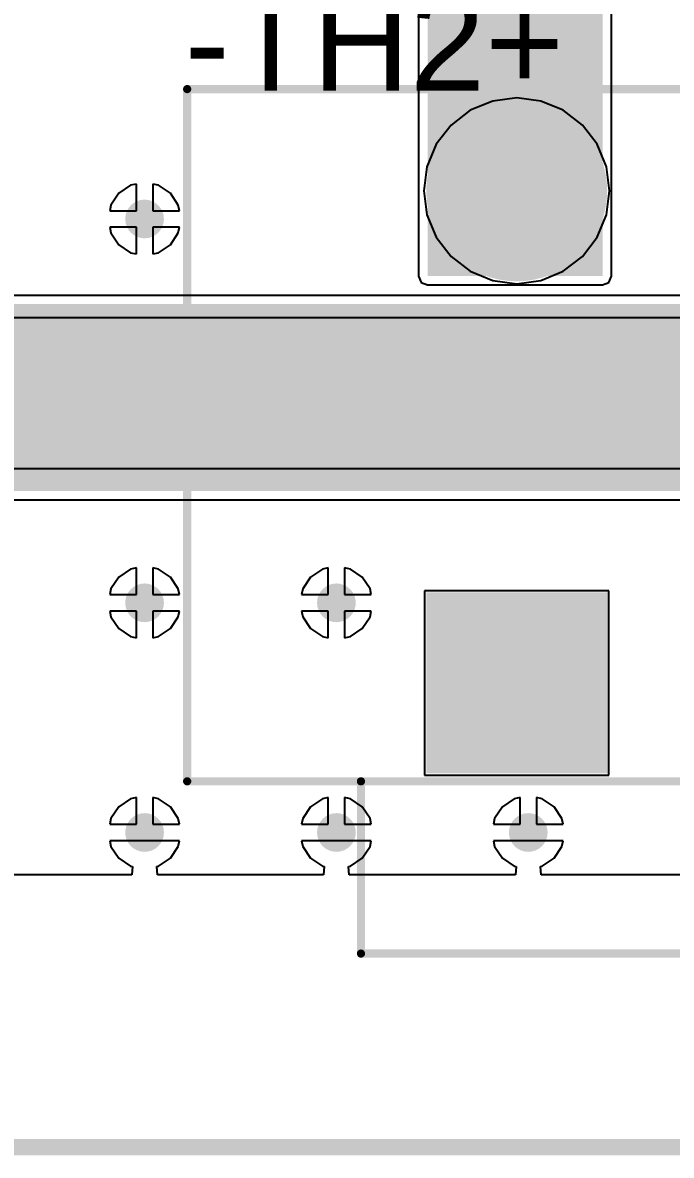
# Model space of a CAD drawing. Header units: millimetres. Extents: x -0.26 to 4.68, y -0.29 to 2.93.
# Drawn here: x 2.635 to 3.03, y -0.237 to 0.453 of the extents above; entities that cross this region are included whole.
import ezdxf

# ---------------------------------------------------------------- set-up
doc = ezdxf.new("R2010")
doc.units = ezdxf.units.MM
doc.header["$MEASUREMENT"] = 0
for name, color, linetype in [('BottomLayer', 5, 'Continuous'), ('BottomSolder', 6, 'Continuous'), ('Mechanical1', 6, 'Continuous'), ('MultiLayer', 9, 'Continuous'), ('PadHoleLayer', 156, 'Continuous'), ('TopLayer', 1, 'Continuous'), ('TopOverlay', 2, 'Continuous'), ('TopSolder', 216, 'Continuous'), ('ViaHoleLayer', 16, 'Continuous')]:
    doc.layers.add(name, color=color, linetype=linetype)
doc.styles.add('Arial', font='arial.ttf', dxfattribs={"height": 0.2})

# ---------------------------------------------------------------- blocks, each defined once
blk = doc.blocks.new('HA0200500000G_10')
at = {"layer": 'BottomLayer'}
h = blk.add_hatch(color=5, dxfattribs=at)
edge = h.paths.add_edge_path()
edge.add_arc((-0.1, 0.15), 0.05118, 0, 360)
h = blk.add_hatch(color=5, dxfattribs=at)
edge = h.paths.add_edge_path()
edge.add_arc((0.1, 0.15), 0.05118, 0, 360)
blk.add_hatch(color=5, dxfattribs=at).paths.add_polyline_path([(-0.15118, -0.09882), (-0.04882, -0.09882), (-0.04882, -0.20118), (-0.15118, -0.20118)])
h = blk.add_hatch(color=5, dxfattribs=at)
edge = h.paths.add_edge_path()
edge.add_arc((0.1, -0.15), 0.05118, 0, 360)
at = {"layer": 'BottomSolder'}
h = blk.add_hatch(color=6, dxfattribs=at)
edge = h.paths.add_edge_path()
edge.add_arc((-0.1, 0.15), 0.05518, 0, 360)
h = blk.add_hatch(color=6, dxfattribs=at)
edge = h.paths.add_edge_path()
edge.add_arc((0.1, 0.15), 0.05518, 0, 360)
blk.add_hatch(color=6, dxfattribs=at).paths.add_polyline_path([(-0.15518, -0.09482), (-0.04482, -0.09482), (-0.04482, -0.20518), (-0.15518, -0.20518)])
h = blk.add_hatch(color=6, dxfattribs=at)
edge = h.paths.add_edge_path()
edge.add_arc((0.1, -0.15), 0.05518, 0, 360)
at = {"layer": 'MultiLayer'}
h = blk.add_hatch(color=9, dxfattribs=at)
edge = h.paths.add_edge_path()
edge.add_arc((-0.1, 0.15), 0.05118, 0, 360)
h = blk.add_hatch(color=9, dxfattribs=at)
edge = h.paths.add_edge_path()
edge.add_arc((0.1, 0.15), 0.05118, 0, 360)
blk.add_hatch(color=9, dxfattribs=at).paths.add_polyline_path([(-0.15118, -0.09882), (-0.04882, -0.09882), (-0.04882, -0.20118), (-0.15118, -0.20118)])
h = blk.add_hatch(color=9, dxfattribs=at)
edge = h.paths.add_edge_path()
edge.add_arc((0.1, -0.15), 0.05118, 0, 360)
at = {"layer": 'PadHoleLayer'}
h = blk.add_hatch(color=156, dxfattribs=at)
edge = h.paths.add_edge_path()
edge.add_arc((-0.1, 0.15), 0.02559, 0, 360)
h = blk.add_hatch(color=156, dxfattribs=at)
edge = h.paths.add_edge_path()
edge.add_arc((0.1, 0.15), 0.02559, 0, 360)
h = blk.add_hatch(color=156, dxfattribs=at)
edge = h.paths.add_edge_path()
edge.add_arc((-0.1, -0.15), 0.02559, 0, 360)
h = blk.add_hatch(color=156, dxfattribs=at)
edge = h.paths.add_edge_path()
edge.add_arc((0.1, -0.15), 0.02559, 0, 360)
at = {"layer": 'TopLayer'}
h = blk.add_hatch(color=1, dxfattribs=at)
edge = h.paths.add_edge_path()
edge.add_arc((-0.1, 0.15), 0.05118, 0, 360)
h = blk.add_hatch(color=1, dxfattribs=at)
edge = h.paths.add_edge_path()
edge.add_arc((0.1, 0.15), 0.05118, 0, 360)
blk.add_hatch(color=1, dxfattribs=at).paths.add_polyline_path([(-0.15118, -0.09882), (-0.04882, -0.09882), (-0.04882, -0.20118), (-0.15118, -0.20118)])
h = blk.add_hatch(color=1, dxfattribs=at)
edge = h.paths.add_edge_path()
edge.add_arc((0.1, -0.15), 0.05118, 0, 360)
at = {"layer": 'TopSolder'}
h = blk.add_hatch(color=216, dxfattribs=at)
edge = h.paths.add_edge_path()
edge.add_arc((-0.1, 0.15), 0.05518, 0, 360)
h = blk.add_hatch(color=216, dxfattribs=at)
edge = h.paths.add_edge_path()
edge.add_arc((0.1, 0.15), 0.05518, 0, 360)
blk.add_hatch(color=216, dxfattribs=at).paths.add_polyline_path([(-0.15518, -0.09482), (-0.04482, -0.09482), (-0.04482, -0.20518), (-0.15518, -0.20518)])
h = blk.add_hatch(color=216, dxfattribs=at)
edge = h.paths.add_edge_path()
edge.add_arc((0.1, -0.15), 0.05518, 0, 360)
at = {"layer": 'TopOverlay', "const_width": 0.005}
for points in [[(-0.301, 0.212), (0.203, 0.212)], [(-0.301, -0.21), (-0.301, 0.212)], [(0.203, -0.315), (0.203, 0.212)], [(-0.301, -0.21), (-0.195, -0.21)], [(-0.195, -0.21), (0.203, -0.21)], [(-0.195, -0.315), (-0.195, -0.21)], [(-0.195, -0.315), (0.203, -0.315)]]:
    blk.add_lwpolyline(points, dxfattribs=at)
at = {"layer": 'TopOverlay', "const_width": 0.0025}
for points in [[(-0.30225, 0.212, 1), (-0.29975, 0.212, 1)], [(-0.30225, 0.212, 1), (-0.29975, 0.212, 1)], [(0.20175, 0.212, 1), (0.20425, 0.212, 1)], [(0.20175, 0.212, 1), (0.20425, 0.212, 1)], [(-0.30225, -0.21, 1), (-0.29975, -0.21, 1)], [(-0.30225, -0.21, 1), (-0.29975, -0.21, 1)], [(-0.19625, -0.21, 1), (-0.19375, -0.21, 1)], [(-0.19625, -0.21, 1), (-0.19375, -0.21, 1)], [(-0.19625, -0.21, 1), (-0.19375, -0.21, 1)], [(0.20175, -0.21, 1), (0.20425, -0.21, 1)], [(-0.19625, -0.315, 1), (-0.19375, -0.315, 1)], [(-0.19625, -0.315, 1), (-0.19375, -0.315, 1)], [(0.20175, -0.315, 1), (0.20425, -0.315, 1)], [(0.20175, -0.315, 1), (0.20425, -0.315, 1)]]:
    blk.add_lwpolyline(points, format="xyb", close=True, dxfattribs=at)

msp = doc.modelspace()

# ---------------------------------------------------------------- hatches: boundary and pattern name
at = {"layer": 'BottomLayer'}
h = msp.add_hatch(color=5, dxfattribs=at)
edge = h.paths.add_edge_path()
edge.add_arc((2.70905, 0.33377), 0.01181, 0, 360)
h = msp.add_hatch(color=5, dxfattribs=at)
edge = h.paths.add_edge_path()
edge.add_arc((2.70905, 0.09977), 0.01181, 0, 360)
h = msp.add_hatch(color=5, dxfattribs=at)
edge = h.paths.add_edge_path()
edge.add_arc((2.82605, 0.09977), 0.01181, 0, 360)
h = msp.add_hatch(color=5, dxfattribs=at)
edge = h.paths.add_edge_path()
edge.add_arc((2.70905, -0.04023), 0.01181, 0, 360)
h = msp.add_hatch(color=5, dxfattribs=at)
edge = h.paths.add_edge_path()
edge.add_arc((2.82605, -0.04023), 0.01181, 0, 360)
h = msp.add_hatch(color=5, dxfattribs=at)
edge = h.paths.add_edge_path()
edge.add_arc((2.94305, -0.04023), 0.01181, 0, 360)
at = {"layer": 'BottomSolder'}
h = msp.add_hatch(color=6, dxfattribs=at)
edge = h.paths.add_edge_path()
edge.add_arc((2.70905, 0.33377), 0.00591, 0, 360)
h = msp.add_hatch(color=6, dxfattribs=at)
edge = h.paths.add_edge_path()
edge.add_arc((2.70905, 0.09977), 0.00591, 0, 360)
h = msp.add_hatch(color=6, dxfattribs=at)
edge = h.paths.add_edge_path()
edge.add_arc((2.82605, 0.09977), 0.00591, 0, 360)
h = msp.add_hatch(color=6, dxfattribs=at)
edge = h.paths.add_edge_path()
edge.add_arc((2.70905, -0.04023), 0.00591, 0, 360)
h = msp.add_hatch(color=6, dxfattribs=at)
edge = h.paths.add_edge_path()
edge.add_arc((2.82605, -0.04023), 0.00591, 0, 360)
h = msp.add_hatch(color=6, dxfattribs=at)
edge = h.paths.add_edge_path()
edge.add_arc((2.94305, -0.04023), 0.00591, 0, 360)
at = {"layer": 'TopLayer'}
for points in [[(2.98842, 0.54695), (2.88162, 0.54695), (2.88162, 0.29895), (2.98842, 0.29895)], [(2.98842, 0.40595), (2.96342, 0.40595), (2.96342, 0.29895), (2.98842, 0.29895)]]:
    msp.add_hatch(color=1, dxfattribs=at).paths.add_polyline_path(points)
h = msp.add_hatch(color=1, dxfattribs=at)
edge = h.paths.add_edge_path()
edge.add_arc((2.70905, 0.33377), 0.01181, 0, 360)
h = msp.add_hatch(color=1, dxfattribs=at)
edge = h.paths.add_edge_path()
edge.add_arc((2.70905, 0.09977), 0.01181, 0, 360)
h = msp.add_hatch(color=1, dxfattribs=at)
edge = h.paths.add_edge_path()
edge.add_arc((2.82605, 0.09977), 0.01181, 0, 360)
h = msp.add_hatch(color=1, dxfattribs=at)
edge = h.paths.add_edge_path()
edge.add_arc((2.70905, -0.04023), 0.01181, 0, 360)
h = msp.add_hatch(color=1, dxfattribs=at)
edge = h.paths.add_edge_path()
edge.add_arc((2.82605, -0.04023), 0.01181, 0, 360)
h = msp.add_hatch(color=1, dxfattribs=at)
edge = h.paths.add_edge_path()
edge.add_arc((2.94305, -0.04023), 0.01181, 0, 360)
at = {"layer": 'TopSolder'}
h = msp.add_hatch(color=216, dxfattribs=at)
edge = h.paths.add_edge_path()
edge.add_arc((2.70905, 0.33377), 0.00591, 0, 360)
h = msp.add_hatch(color=216, dxfattribs=at)
edge = h.paths.add_edge_path()
edge.add_arc((2.70905, 0.09977), 0.00591, 0, 360)
h = msp.add_hatch(color=216, dxfattribs=at)
edge = h.paths.add_edge_path()
edge.add_arc((2.82605, 0.09977), 0.00591, 0, 360)
h = msp.add_hatch(color=216, dxfattribs=at)
edge = h.paths.add_edge_path()
edge.add_arc((2.70905, -0.04023), 0.00591, 0, 360)
h = msp.add_hatch(color=216, dxfattribs=at)
edge = h.paths.add_edge_path()
edge.add_arc((2.82605, -0.04023), 0.00591, 0, 360)
h = msp.add_hatch(color=216, dxfattribs=at)
edge = h.paths.add_edge_path()
edge.add_arc((2.94305, -0.04023), 0.00591, 0, 360)
at = {"layer": 'ViaHoleLayer'}
h = msp.add_hatch(color=16, dxfattribs=at)
edge = h.paths.add_edge_path()
edge.add_arc((2.70905, 0.33377), 0.00591, 0, 360)
h = msp.add_hatch(color=16, dxfattribs=at)
edge = h.paths.add_edge_path()
edge.add_arc((2.70905, 0.09977), 0.00591, 0, 360)
h = msp.add_hatch(color=16, dxfattribs=at)
edge = h.paths.add_edge_path()
edge.add_arc((2.82605, 0.09977), 0.00591, 0, 360)
h = msp.add_hatch(color=16, dxfattribs=at)
edge = h.paths.add_edge_path()
edge.add_arc((2.70905, -0.04023), 0.00591, 0, 360)
h = msp.add_hatch(color=16, dxfattribs=at)
edge = h.paths.add_edge_path()
edge.add_arc((2.82605, -0.04023), 0.00591, 0, 360)
h = msp.add_hatch(color=16, dxfattribs=at)
edge = h.paths.add_edge_path()
edge.add_arc((2.94305, -0.04023), 0.00591, 0, 360)

# ---------------------------------------------------------------- linework, layer by layer
at = {"layer": 'BottomLayer'}
for p, q in [((2.93602, 0.40761), (2.92136, 0.40568)), ((2.95069, 0.40568), (2.93602, 0.40761)), ((2.92136, 0.40568), (2.90769, 0.40002)), ((2.96436, 0.40002), (2.95069, 0.40568)), ((2.90769, 0.40002), (2.89595, 0.39102)), ((2.97609, 0.39102), (2.96436, 0.40002)), ((2.89595, 0.39102), (2.88695, 0.37928)), ((2.9851, 0.37928), (2.97609, 0.39102)), ((2.88695, 0.37928), (2.88129, 0.36561)), ((2.99076, 0.36561), (2.9851, 0.37928)), ((2.88129, 0.36561), (2.87936, 0.35095)), ((2.99269, 0.35095), (2.99076, 0.36561)), ((2.70054, 0.35432), (2.69333, 0.3495)), ((2.70405, 0.35501), (2.70054, 0.35432)), ((2.70405, 0.33877), (2.70405, 0.35501)), ((2.71756, 0.35432), (2.71405, 0.35501)), ((2.71405, 0.35501), (2.71405, 0.33877)), ((2.72478, 0.3495), (2.71756, 0.35432)), ((2.69333, 0.3495), (2.68851, 0.34228)), ((2.7296, 0.34228), (2.72478, 0.3495)), ((2.87936, 0.35095), (2.88129, 0.33628)), ((2.99076, 0.33628), (2.99269, 0.35095)), ((2.68851, 0.34228), (2.68781, 0.33877)), ((2.68781, 0.33877), (2.70405, 0.33877)), ((2.71405, 0.33877), (2.7303, 0.33877)), ((2.7303, 0.33877), (2.7296, 0.34228)), ((2.88129, 0.33628), (2.88695, 0.32262)), ((2.9851, 0.32262), (2.99076, 0.33628)), ((2.70405, 0.32877), (2.68781, 0.32877)), ((2.68781, 0.32877), (2.68851, 0.32526)), ((2.68851, 0.32526), (2.69333, 0.31805)), ((2.70405, 0.31253), (2.70405, 0.32877)), ((2.7303, 0.32877), (2.71405, 0.32877)), ((2.71405, 0.32877), (2.71405, 0.31253)), ((2.72478, 0.31805), (2.7296, 0.32526)), ((2.7296, 0.32526), (2.7303, 0.32877)), ((2.69333, 0.31805), (2.70054, 0.31323)), ((2.71756, 0.31323), (2.72478, 0.31805)), ((2.88695, 0.32262), (2.89595, 0.31088)), ((2.97609, 0.31088), (2.9851, 0.32262)), ((2.70054, 0.31323), (2.70405, 0.31253)), ((2.71405, 0.31253), (2.71756, 0.31323)), ((2.89595, 0.31088), (2.90769, 0.30187)), ((2.96436, 0.30187), (2.97609, 0.31088)), ((2.90769, 0.30187), (2.92136, 0.29621)), ((2.95069, 0.29621), (2.96436, 0.30187)), ((2.92136, 0.29621), (2.93602, 0.29428)), ((2.93602, 0.29428), (2.95069, 0.29621)), ((3.19633, 0.2872), (1.33511, 0.2872)), ((0.97382, 0.18169), (3.31382, 0.18169)), ((2.70054, 0.12032), (2.69333, 0.1155)), ((2.70405, 0.12101), (2.70054, 0.12032)), ((2.70405, 0.10477), (2.70405, 0.12101)), ((2.71756, 0.12032), (2.71405, 0.12101)), ((2.71405, 0.12101), (2.71405, 0.10477)), ((2.72478, 0.1155), (2.71756, 0.12032)), ((2.81754, 0.12032), (2.81033, 0.1155)), ((2.82105, 0.12101), (2.81754, 0.12032)), ((2.82105, 0.10477), (2.82105, 0.12101)), ((2.83456, 0.12032), (2.83105, 0.12101)), ((2.83105, 0.12101), (2.83105, 0.10477)), ((2.84178, 0.1155), (2.83456, 0.12032)), ((2.69333, 0.1155), (2.68851, 0.10828)), ((2.7296, 0.10828), (2.72478, 0.1155)), ((2.81033, 0.1155), (2.80551, 0.10828)), ((2.8466, 0.10828), (2.84178, 0.1155)), ((2.68851, 0.10828), (2.68781, 0.10477)), ((2.68781, 0.10477), (2.70405, 0.10477)), ((2.71405, 0.10477), (2.7303, 0.10477)), ((2.7303, 0.10477), (2.7296, 0.10828)), ((2.80551, 0.10828), (2.80481, 0.10477)), ((2.80481, 0.10477), (2.82105, 0.10477)), ((2.83105, 0.10477), (2.8473, 0.10477)), ((2.8473, 0.10477), (2.8466, 0.10828)), ((2.9922, 0.10713), (2.87984, 0.10713)), ((2.87984, 0.10713), (2.87984, -0.00523)), ((2.9922, -0.00523), (2.9922, 0.10713)), ((2.70405, 0.09477), (2.68781, 0.09477)), ((2.68781, 0.09477), (2.68851, 0.09126)), ((2.68851, 0.09126), (2.69333, 0.08405)), ((2.70405, 0.07853), (2.70405, 0.09477)), ((2.7303, 0.09477), (2.71405, 0.09477)), ((2.71405, 0.09477), (2.71405, 0.07853)), ((2.72478, 0.08405), (2.7296, 0.09126)), ((2.7296, 0.09126), (2.7303, 0.09477)), ((2.82105, 0.09477), (2.80481, 0.09477)), ((2.80481, 0.09477), (2.80551, 0.09126)), ((2.80551, 0.09126), (2.81033, 0.08405)), ((2.82105, 0.07853), (2.82105, 0.09477)), ((2.8473, 0.09477), (2.83105, 0.09477)), ((2.83105, 0.09477), (2.83105, 0.07853)), ((2.84178, 0.08405), (2.8466, 0.09126)), ((2.8466, 0.09126), (2.8473, 0.09477)), ((2.69333, 0.08405), (2.70054, 0.07923)), ((2.71756, 0.07923), (2.72478, 0.08405)), ((2.81033, 0.08405), (2.81754, 0.07923)), ((2.83456, 0.07923), (2.84178, 0.08405)), ((2.70054, 0.07923), (2.70405, 0.07853)), ((2.71405, 0.07853), (2.71756, 0.07923)), ((2.81754, 0.07923), (2.82105, 0.07853)), ((2.83105, 0.07853), (2.83456, 0.07923)), ((2.87984, -0.00523), (2.9922, -0.00523)), ((2.70054, -0.01968), (2.69333, -0.0245)), ((2.70405, -0.01899), (2.70054, -0.01968)), ((2.70405, -0.03523), (2.70405, -0.01899)), ((2.71756, -0.01968), (2.71405, -0.01899)), ((2.71405, -0.01899), (2.71405, -0.03523)), ((2.72478, -0.0245), (2.71756, -0.01968)), ((2.81754, -0.01968), (2.81033, -0.0245)), ((2.82105, -0.01899), (2.81754, -0.01968)), ((2.82105, -0.03523), (2.82105, -0.01899)), ((2.83456, -0.01968), (2.83105, -0.01899)), ((2.83105, -0.01899), (2.83105, -0.03523)), ((2.84178, -0.0245), (2.83456, -0.01968)), ((2.93454, -0.01968), (2.92733, -0.0245)), ((2.93805, -0.01899), (2.93454, -0.01968)), ((2.93805, -0.03523), (2.93805, -0.01899)), ((2.95156, -0.01968), (2.94805, -0.01899)), ((2.94805, -0.01899), (2.94805, -0.03523)), ((2.95878, -0.0245), (2.95156, -0.01968)), ((2.69333, -0.0245), (2.68851, -0.03172)), ((2.7296, -0.03172), (2.72478, -0.0245)), ((2.81033, -0.0245), (2.80551, -0.03172)), ((2.8466, -0.03172), (2.84178, -0.0245)), ((2.92733, -0.0245), (2.92251, -0.03172)), ((2.9636, -0.03172), (2.95878, -0.0245)), ((2.68851, -0.03172), (2.68781, -0.03523)), ((2.7303, -0.03523), (2.7296, -0.03172)), ((2.80551, -0.03172), (2.80481, -0.03523)), ((2.8473, -0.03523), (2.8466, -0.03172)), ((2.92251, -0.03172), (2.92181, -0.03523)), ((2.9643, -0.03523), (2.9636, -0.03172)), ((2.68781, -0.03523), (2.70405, -0.03523)), ((2.71405, -0.03523), (2.7303, -0.03523)), ((2.80481, -0.03523), (2.82105, -0.03523)), ((2.83105, -0.03523), (2.8473, -0.03523)), ((2.92181, -0.03523), (2.93805, -0.03523)), ((2.94805, -0.03523), (2.9643, -0.03523)), ((2.7303, -0.04523), (2.68781, -0.04523)), ((2.68781, -0.04523), (2.68851, -0.04874)), ((2.7296, -0.04874), (2.7303, -0.04523)), ((2.8473, -0.04523), (2.80481, -0.04523)), ((2.80481, -0.04523), (2.80551, -0.04874)), ((2.8466, -0.04874), (2.8473, -0.04523)), ((2.9643, -0.04523), (2.92181, -0.04523)), ((2.92181, -0.04523), (2.92251, -0.04874)), ((2.9636, -0.04874), (2.9643, -0.04523)), ((2.68851, -0.04874), (2.69333, -0.05595)), ((2.72478, -0.05595), (2.7296, -0.04874)), ((2.80551, -0.04874), (2.81033, -0.05595)), ((2.84178, -0.05595), (2.8466, -0.04874)), ((2.92251, -0.04874), (2.92733, -0.05595)), ((2.95878, -0.05595), (2.9636, -0.04874)), ((2.69333, -0.05595), (2.70054, -0.06077)), ((2.70054, -0.06077), (2.70168, -0.061)), ((2.70168, -0.061), (2.70119, -0.066)), ((2.71643, -0.061), (2.71756, -0.06077)), ((2.71692, -0.066), (2.71643, -0.061)), ((2.71756, -0.06077), (2.72478, -0.05595)), ((2.81033, -0.05595), (2.81754, -0.06077)), ((2.81754, -0.06077), (2.81868, -0.061)), ((2.81868, -0.061), (2.81819, -0.066)), ((2.83343, -0.061), (2.83456, -0.06077)), ((2.83392, -0.066), (2.83343, -0.061)), ((2.83456, -0.06077), (2.84178, -0.05595)), ((2.92733, -0.05595), (2.93454, -0.06077)), ((2.93454, -0.06077), (2.93568, -0.061)), ((2.93568, -0.061), (2.93519, -0.066)), ((2.95043, -0.061), (2.95156, -0.06077)), ((2.95092, -0.066), (2.95043, -0.061)), ((2.95156, -0.06077), (2.95878, -0.05595)), ((2.70119, -0.066), (2.59992, -0.066)), ((2.81819, -0.066), (2.71692, -0.066)), ((2.93519, -0.066), (2.83392, -0.066)), ((3.05219, -0.066), (2.95092, -0.066))]:
    msp.add_line(p, q, dxfattribs=at)
at = {"layer": 'BottomLayer', "const_width": 0.016}
for points in [[(1.32962, 0.27395), (3.20182, 0.27395)], [(1.16057, 0.243), (3.21687, 0.243)], [(0.98376, 0.21895), (3.29795, 0.21895)], [(0.97382, 0.19495), (3.31382, 0.19495)]]:
    msp.add_lwpolyline(points, dxfattribs=at)
at = {"layer": 'Mechanical1', "const_width": 0.01}
msp.add_lwpolyline([(2.50994, -0.23205), (4.60723, -0.23205)], dxfattribs=at)
at = {"layer": 'TopLayer'}
for p, q in [((2.87621, 0.54695), (2.87621, 0.29895)), ((2.99383, 0.29895), (2.99383, 0.48295)), ((2.70054, 0.35432), (2.69333, 0.3495)), ((2.70405, 0.35501), (2.70054, 0.35432)), ((2.70405, 0.33877), (2.70405, 0.35501)), ((2.71756, 0.35432), (2.71405, 0.35501)), ((2.71405, 0.35501), (2.71405, 0.33877)), ((2.72478, 0.3495), (2.71756, 0.35432)), ((2.69333, 0.3495), (2.68851, 0.34228)), ((2.7296, 0.34228), (2.72478, 0.3495)), ((2.68851, 0.34228), (2.68781, 0.33877)), ((2.68781, 0.33877), (2.70405, 0.33877)), ((2.71405, 0.33877), (2.7303, 0.33877)), ((2.7303, 0.33877), (2.7296, 0.34228)), ((2.70405, 0.32877), (2.68781, 0.32877)), ((2.68781, 0.32877), (2.68851, 0.32526)), ((2.68851, 0.32526), (2.69333, 0.31805)), ((2.70405, 0.31253), (2.70405, 0.32877)), ((2.7303, 0.32877), (2.71405, 0.32877)), ((2.71405, 0.32877), (2.71405, 0.31253)), ((2.72478, 0.31805), (2.7296, 0.32526)), ((2.7296, 0.32526), (2.7303, 0.32877)), ((2.69333, 0.31805), (2.70054, 0.31323)), ((2.71756, 0.31323), (2.72478, 0.31805)), ((2.70054, 0.31323), (2.70405, 0.31253)), ((2.71405, 0.31253), (2.71756, 0.31323)), ((2.87621, 0.29895), (2.8778, 0.29512)), ((2.99225, 0.29512), (2.99383, 0.29895)), ((2.8778, 0.29512), (2.88162, 0.29354)), ((2.88162, 0.29354), (2.98842, 0.29354)), ((2.98842, 0.29354), (2.99225, 0.29512)), ((4.559, 0.27342), (0.5878, 0.27342)), ((0.56482, 0.16247), (4.55982, 0.16247)), ((2.70054, 0.12032), (2.69333, 0.1155)), ((2.70405, 0.12101), (2.70054, 0.12032)), ((2.70405, 0.10477), (2.70405, 0.12101)), ((2.71756, 0.12032), (2.71405, 0.12101)), ((2.71405, 0.12101), (2.71405, 0.10477)), ((2.72478, 0.1155), (2.71756, 0.12032)), ((2.81754, 0.12032), (2.81033, 0.1155)), ((2.82105, 0.12101), (2.81754, 0.12032)), ((2.82105, 0.10477), (2.82105, 0.12101)), ((2.83456, 0.12032), (2.83105, 0.12101)), ((2.83105, 0.12101), (2.83105, 0.10477)), ((2.84178, 0.1155), (2.83456, 0.12032)), ((2.69333, 0.1155), (2.68851, 0.10828)), ((2.7296, 0.10828), (2.72478, 0.1155)), ((2.81033, 0.1155), (2.80551, 0.10828)), ((2.8466, 0.10828), (2.84178, 0.1155)), ((2.68851, 0.10828), (2.68781, 0.10477)), ((2.68781, 0.10477), (2.70405, 0.10477)), ((2.71405, 0.10477), (2.7303, 0.10477)), ((2.7303, 0.10477), (2.7296, 0.10828)), ((2.80551, 0.10828), (2.80481, 0.10477)), ((2.80481, 0.10477), (2.82105, 0.10477)), ((2.83105, 0.10477), (2.8473, 0.10477)), ((2.8473, 0.10477), (2.8466, 0.10828)), ((2.9922, 0.10713), (2.87984, 0.10713)), ((2.87984, 0.10713), (2.87984, -0.00523)), ((2.9922, -0.00523), (2.9922, 0.10713)), ((2.70405, 0.09477), (2.68781, 0.09477)), ((2.68781, 0.09477), (2.68851, 0.09126)), ((2.68851, 0.09126), (2.69333, 0.08405)), ((2.70405, 0.07853), (2.70405, 0.09477)), ((2.7303, 0.09477), (2.71405, 0.09477)), ((2.71405, 0.09477), (2.71405, 0.07853)), ((2.72478, 0.08405), (2.7296, 0.09126)), ((2.7296, 0.09126), (2.7303, 0.09477)), ((2.82105, 0.09477), (2.80481, 0.09477)), ((2.80481, 0.09477), (2.80551, 0.09126)), ((2.80551, 0.09126), (2.81033, 0.08405)), ((2.82105, 0.07853), (2.82105, 0.09477)), ((2.8473, 0.09477), (2.83105, 0.09477)), ((2.83105, 0.09477), (2.83105, 0.07853)), ((2.84178, 0.08405), (2.8466, 0.09126)), ((2.8466, 0.09126), (2.8473, 0.09477)), ((2.69333, 0.08405), (2.70054, 0.07923)), ((2.71756, 0.07923), (2.72478, 0.08405)), ((2.81033, 0.08405), (2.81754, 0.07923)), ((2.83456, 0.07923), (2.84178, 0.08405)), ((2.70054, 0.07923), (2.70405, 0.07853)), ((2.71405, 0.07853), (2.71756, 0.07923)), ((2.81754, 0.07923), (2.82105, 0.07853)), ((2.83105, 0.07853), (2.83456, 0.07923)), ((2.87984, -0.00523), (2.9922, -0.00523)), ((2.70054, -0.01968), (2.69333, -0.0245)), ((2.70405, -0.01899), (2.70054, -0.01968)), ((2.70405, -0.03523), (2.70405, -0.01899)), ((2.71756, -0.01968), (2.71405, -0.01899)), ((2.71405, -0.01899), (2.71405, -0.03523)), ((2.72478, -0.0245), (2.71756, -0.01968)), ((2.81754, -0.01968), (2.81033, -0.0245)), ((2.82105, -0.01899), (2.81754, -0.01968)), ((2.82105, -0.03523), (2.82105, -0.01899)), ((2.83456, -0.01968), (2.83105, -0.01899)), ((2.83105, -0.01899), (2.83105, -0.03523)), ((2.84178, -0.0245), (2.83456, -0.01968)), ((2.93454, -0.01968), (2.92733, -0.0245)), ((2.93805, -0.01899), (2.93454, -0.01968)), ((2.93805, -0.03523), (2.93805, -0.01899)), ((2.95156, -0.01968), (2.94805, -0.01899)), ((2.94805, -0.01899), (2.94805, -0.03523)), ((2.95878, -0.0245), (2.95156, -0.01968)), ((2.69333, -0.0245), (2.68851, -0.03172)), ((2.7296, -0.03172), (2.72478, -0.0245)), ((2.81033, -0.0245), (2.80551, -0.03172)), ((2.8466, -0.03172), (2.84178, -0.0245)), ((2.92733, -0.0245), (2.92251, -0.03172)), ((2.9636, -0.03172), (2.95878, -0.0245)), ((2.68851, -0.03172), (2.68781, -0.03523)), ((2.7303, -0.03523), (2.7296, -0.03172)), ((2.80551, -0.03172), (2.80481, -0.03523)), ((2.8473, -0.03523), (2.8466, -0.03172)), ((2.92251, -0.03172), (2.92181, -0.03523)), ((2.9643, -0.03523), (2.9636, -0.03172)), ((2.68781, -0.03523), (2.70405, -0.03523)), ((2.71405, -0.03523), (2.7303, -0.03523)), ((2.80481, -0.03523), (2.82105, -0.03523)), ((2.83105, -0.03523), (2.8473, -0.03523)), ((2.92181, -0.03523), (2.93805, -0.03523)), ((2.94805, -0.03523), (2.9643, -0.03523)), ((2.7303, -0.04523), (2.68781, -0.04523)), ((2.68781, -0.04523), (2.68851, -0.04874)), ((2.7296, -0.04874), (2.7303, -0.04523)), ((2.8473, -0.04523), (2.80481, -0.04523)), ((2.80481, -0.04523), (2.80551, -0.04874)), ((2.8466, -0.04874), (2.8473, -0.04523)), ((2.9643, -0.04523), (2.92181, -0.04523)), ((2.92181, -0.04523), (2.92251, -0.04874)), ((2.9636, -0.04874), (2.9643, -0.04523)), ((2.68851, -0.04874), (2.69333, -0.05595)), ((2.72478, -0.05595), (2.7296, -0.04874)), ((2.80551, -0.04874), (2.81033, -0.05595)), ((2.84178, -0.05595), (2.8466, -0.04874)), ((2.92251, -0.04874), (2.92733, -0.05595)), ((2.95878, -0.05595), (2.9636, -0.04874)), ((2.69333, -0.05595), (2.70054, -0.06077)), ((2.70054, -0.06077), (2.70168, -0.061)), ((2.70168, -0.061), (2.70119, -0.066)), ((2.71643, -0.061), (2.71756, -0.06077)), ((2.71692, -0.066), (2.71643, -0.061)), ((2.71756, -0.06077), (2.72478, -0.05595)), ((2.81033, -0.05595), (2.81754, -0.06077)), ((2.81754, -0.06077), (2.81868, -0.061)), ((2.81868, -0.061), (2.81819, -0.066)), ((2.83343, -0.061), (2.83456, -0.06077)), ((2.83392, -0.066), (2.83343, -0.061)), ((2.83456, -0.06077), (2.84178, -0.05595)), ((2.92733, -0.05595), (2.93454, -0.06077)), ((2.93454, -0.06077), (2.93568, -0.061)), ((2.93568, -0.061), (2.93519, -0.066)), ((2.95043, -0.061), (2.95156, -0.06077)), ((2.95092, -0.066), (2.95043, -0.061)), ((2.95156, -0.06077), (2.95878, -0.05595)), ((2.70119, -0.066), (2.59992, -0.066)), ((2.81819, -0.066), (2.71692, -0.066)), ((2.93519, -0.066), (2.83392, -0.066)), ((3.05219, -0.066), (2.95092, -0.066))]:
    msp.add_line(p, q, dxfattribs=at)
at = {"layer": 'TopLayer', "const_width": 0.1}
msp.add_lwpolyline([(0.56482, 0.21795), (4.55982, 0.21795)], dxfattribs=at)

# ---------------------------------------------------------------- block references
msp.add_blockref('HA0200500000G_10', (3.03602, 0.20095))

# ---------------------------------------------------------------- texts
at = {"layer": 'TopOverlay', "style": 'Arial'}
msp.add_text('-TH2+', height=0.059055, rotation=360, dxfattribs=at).set_placement((2.73342, 0.41195))

doc.saveas('drawing.dxf')
